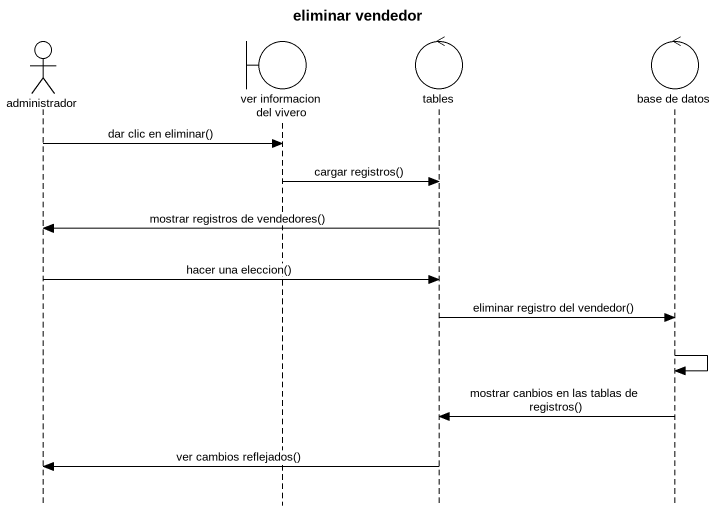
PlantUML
@startuml
title eliminar vendedor
hide footbox
actor administrador
boundary "ver informacion del vivero" as ver_informacion_del_vivero
control tables
control "base de datos" as base_de_datos

administrador -> ver_informacion_del_vivero : dar clic en eliminar()
ver_informacion_del_vivero -> tables : cargar registros()
tables -> administrador : mostrar registros de vendedores()
administrador -> tables : hacer una eleccion()
tables -> base_de_datos : eliminar registro del vendedor()
base_de_datos -> base_de_datos
base_de_datos -> tables : mostrar canbios en las tablas de registros()
tables -> administrador : ver cambios reflejados()
@enduml
